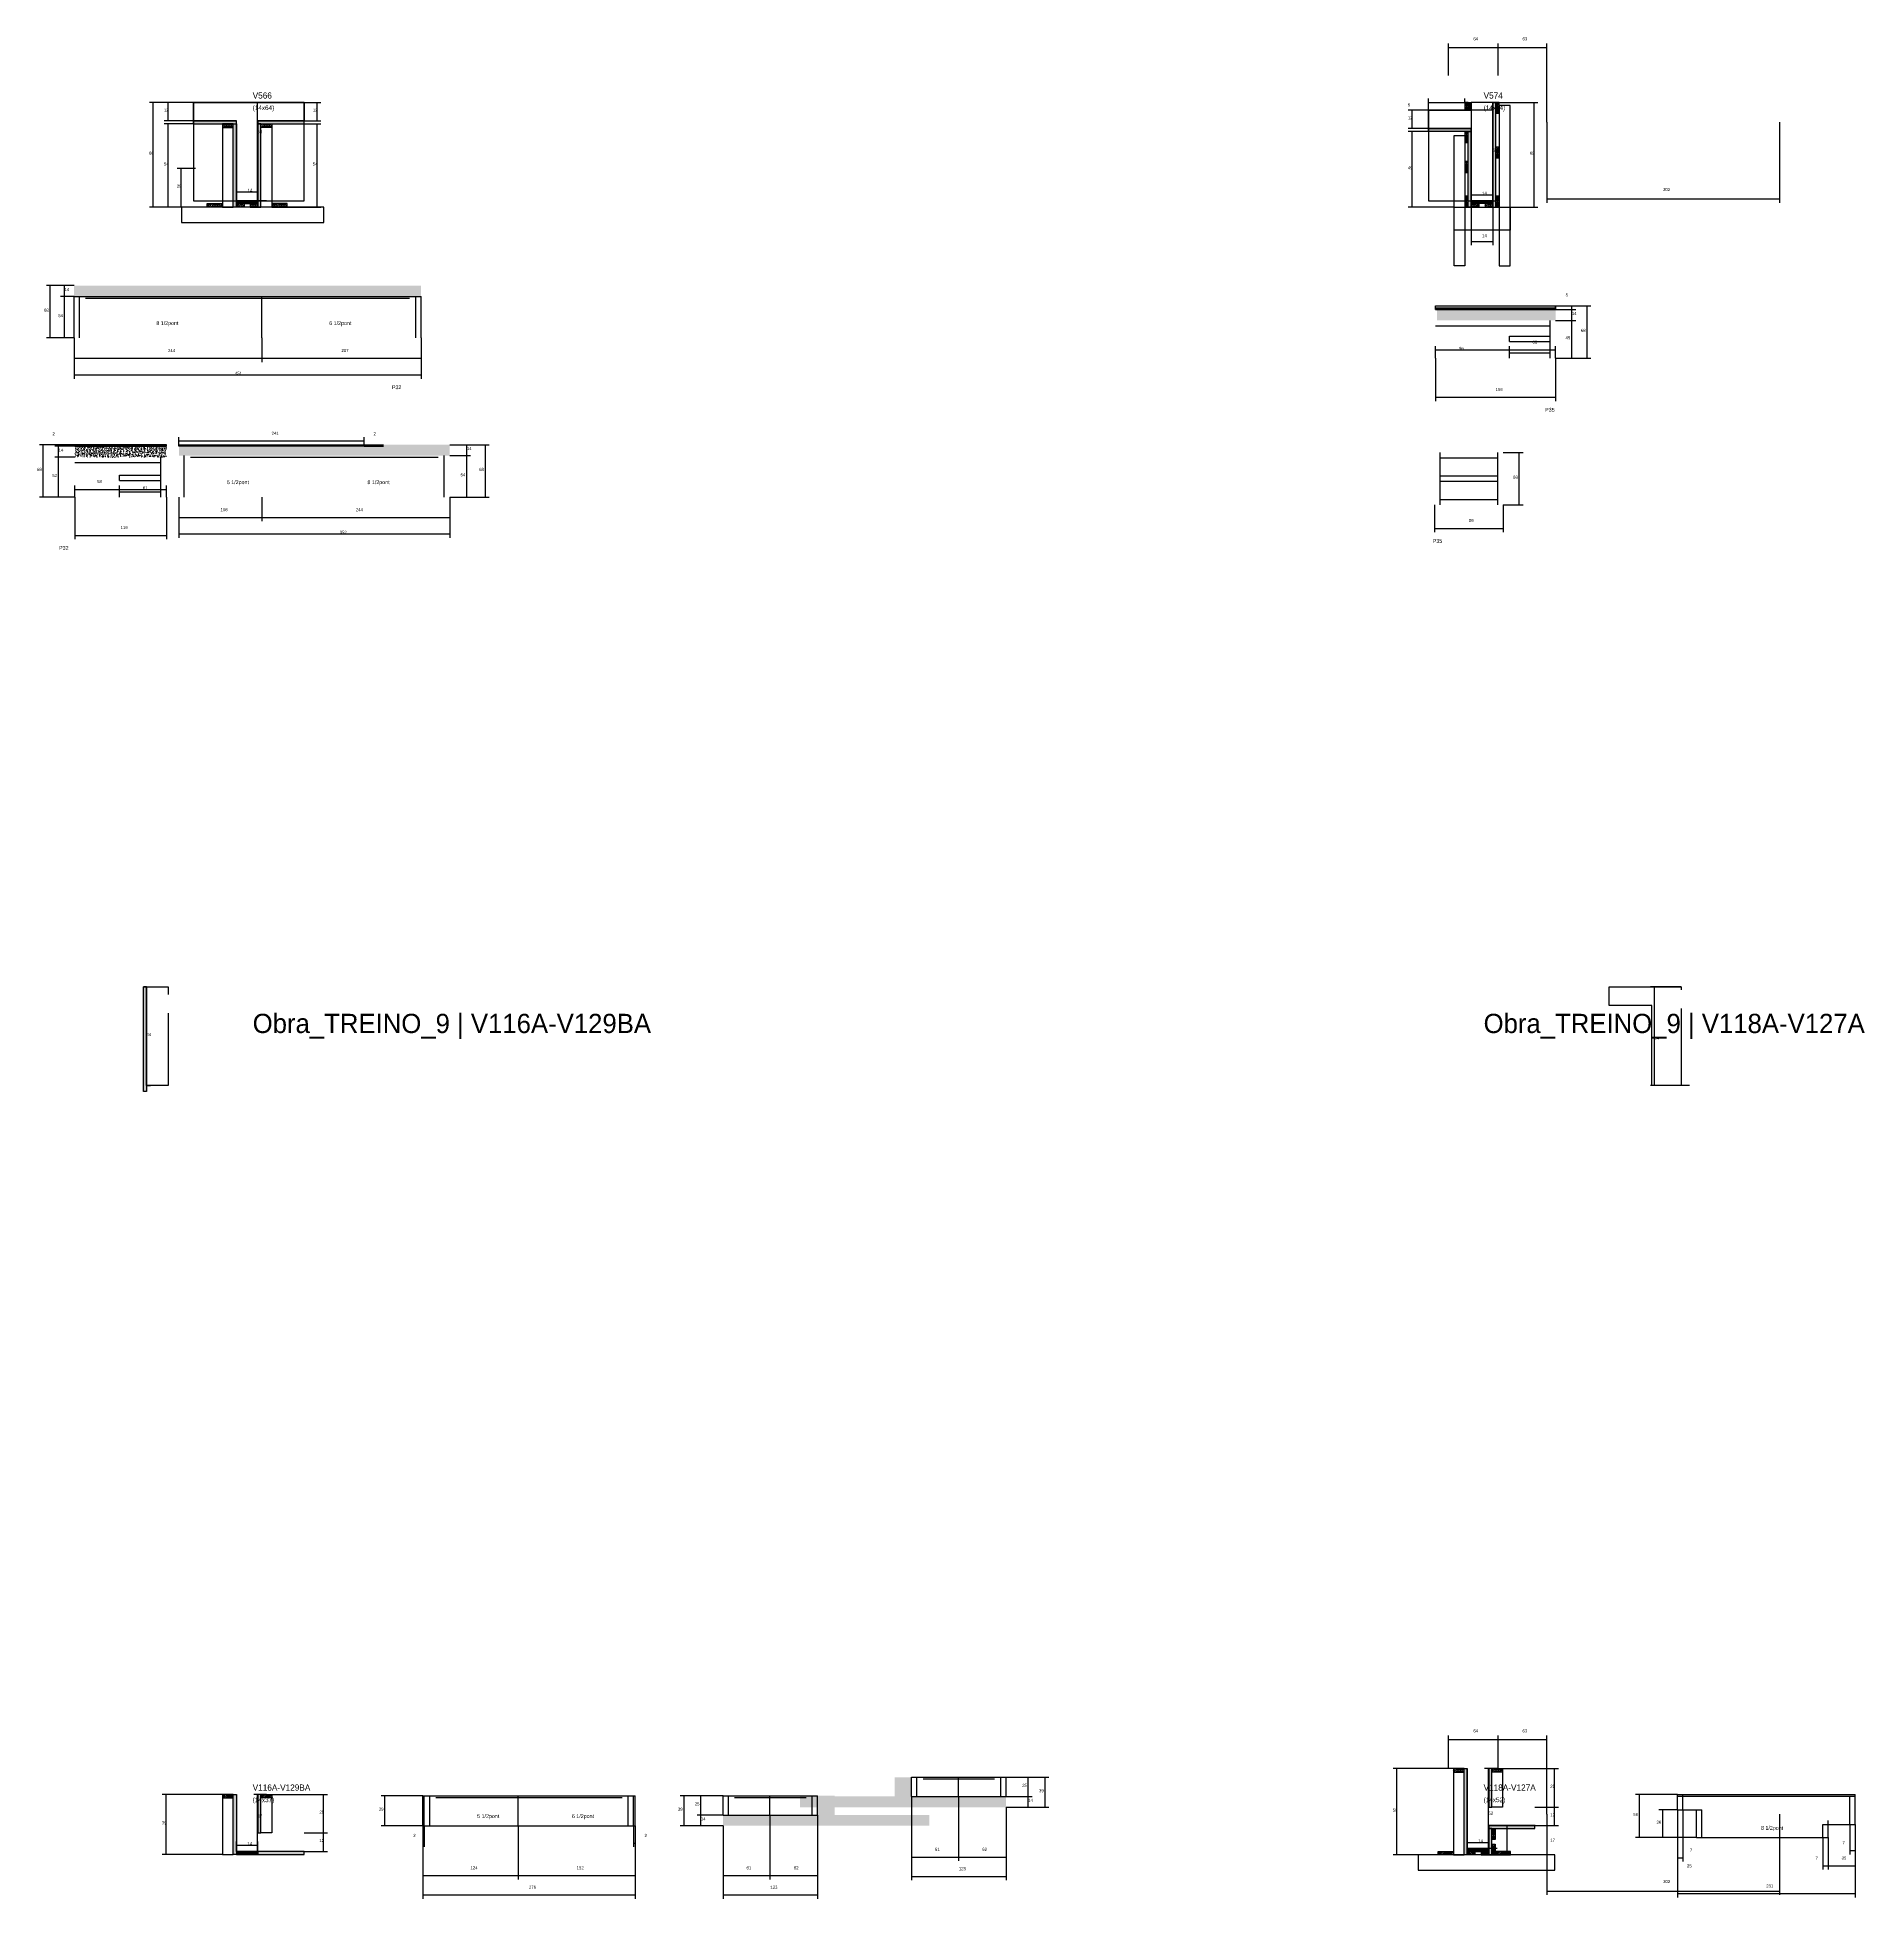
# Model space of a CAD drawing. Header units: metres. Extents: x -2848 to 22762, y -45195 to 1016.
# Drawn here: x 9320 to 11695, y -41936 to -39515 of the extents above; entities that cross this region are included whole.
import ezdxf

# ---------------------------------------------------------------- set-up
doc = ezdxf.new("R2010")
doc.units = ezdxf.units.M
for name, color, linetype in [('CONCRETO', 251, 'Continuous'), ('COTA', 4, 'Continuous'), ('Cota Seção (2x)', 4, 'Continuous'), ('Hachura', 253, 'Continuous'), ('LABEL_ID', 3, 'Continuous'), ('Madeira', 126, 'Continuous'), ('NOMENCLATURA', 7, 'Continuous'), ('Painéis', 200, 'Continuous'), ('SARR_2.2x7', 40, 'Continuous'), ('SARR_3.5x7', 81, 'Continuous'), ('SARR_EDITAR', 141, 'Continuous'), ('Texto Seção', 7, 'Continuous')]:
    doc.layers.add(name, color=color, linetype=linetype)

msp = doc.modelspace()

# ---------------------------------------------------------------- hatches: boundary and pattern name
at = {"layer": 'COTA'}
h = msp.add_hatch(dxfattribs=at)
h.set_pattern_fill('AR-CONC', scale=0.03)
h.paths.add_polyline_path([(9818.9, -39852.2), (9818.9, -39838.2), (9818.9, -39838.2), (9529.9, -39838.2), (9529.9, -39838.2), (9367.9, -39838.2), (9367.9, -39838.2), (9367.9, -39852.2), (9367.9, -39852.2), (9818.9, -39852.2)])
h = msp.add_hatch(dxfattribs=at)
h.set_pattern_fill('AR-CONC', scale=0.03)
h.paths.add_polyline_path([(11139.6, -39883.4), (11139.6, -39869.4), (11139.6, -39869.4), (11293.6, -39869.4), (11293.6, -39869.4), (11293.6, -39883.4), (11293.6, -39883.4), (11139.6, -39883.4)])
h = msp.add_hatch(dxfattribs=at)
h.set_pattern_fill('AR-CONC', scale=0.03)
h.paths.add_polyline_path([(9368.8, -40061.1), (9368.8, -40047.1), (9368.8, -40047.1), (9487.8, -40047.1), (9487.8, -40047.1), (9487.8, -40061.1), (9487.8, -40061.1), (9368.8, -40061.1)])
h = msp.add_hatch(dxfattribs=at)
h.set_pattern_fill('AR-CONC', scale=0.03)
h.paths.add_polyline_path([(9745.1, -40047.1), (9745.1, -40045.1), (9745.1, -40045.1), (9856.1, -40045.1), (9856.1, -40045.1), (9856.1, -40059.1), (9856.1, -40059.1), (9504.1, -40059.1), (9504.1, -40059.1), (9504.1, -40047.1), (9504.1, -40047.1), (9745.1, -40047.1)])
h = msp.add_hatch(dxfattribs=at)
h.set_pattern_fill('AR-CONC', scale=0.03)
h.paths.add_polyline_path([(10456.4, -41777.6), (10434.4, -41777.6), (10434.4, -41802.6), (10311.4, -41802.6), (10311.4, -41816.6), (10579.4, -41816.6), (10579.4, -41802.6), (10456.4, -41802.6)])
h = msp.add_hatch(dxfattribs=at)
h.set_pattern_fill('AR-CONC', scale=0.03)
h.paths.add_polyline_path([(10356.4, -41801.7), (10334.4, -41801.7), (10334.4, -41826.7), (10211.4, -41826.7), (10211.4, -41840.7), (10479.4, -41840.7), (10479.4, -41826.7), (10356.4, -41826.7)])
at = {"layer": 'Hachura'}
h = msp.add_hatch(dxfattribs=at)
h.set_pattern_fill('ANSI31', scale=0.5)
h.paths.add_polyline_path([(11180, -39600), (11175.6, -39600), (11175.6, -39600), (11175.6, -39610), (11175.6, -39610), (11180, -39610), (11180, -39610), (11180, -39600)])
h = msp.add_hatch(color=8, dxfattribs=at)
h.dxf.hatch_style = 1
h.paths.add_polyline_path([(11180, -39610), (11184, -39610), (11184, -39610), (11184, -39600), (11184, -39600), (11180, -39600), (11180, -39600), (11180, -39610)])
h = msp.add_hatch(color=8, dxfattribs=at)
h.dxf.hatch_style = 1
h.paths.add_polyline_path([(11216, -39600), (11212, -39600), (11212, -39600), (11212, -39736), (11212, -39736), (11216, -39736), (11216, -39736), (11216, -39600)])
h = msp.add_hatch(dxfattribs=at)
h.set_pattern_fill('ANSI31', scale=0.5)
h.paths.add_polyline_path([(11220.4, -39600), (11216, -39600), (11216, -39600), (11216, -39614), (11216, -39614), (11220.4, -39614), (11220.4, -39614), (11220.4, -39600)])
h = msp.add_hatch(color=8, dxfattribs=at)
h.dxf.hatch_style = 1
h.paths.add_polyline_path([(9578.8, -39628), (9578.8, -39624), (9578.8, -39624), (9523.2, -39624), (9523.2, -39624), (9523.2, -39628), (9523.2, -39628), (9578.8, -39628)])
h = msp.add_hatch(dxfattribs=at)
h.set_pattern_fill('ANSI31', scale=0.5)
h.paths.add_polyline_path([(9574.8, -39632.4), (9574.8, -39628), (9574.8, -39628), (9560.8, -39628), (9560.8, -39628), (9560.8, -39632.4), (9560.8, -39632.4), (9574.8, -39632.4)])
h = msp.add_hatch(color=8, dxfattribs=at)
h.dxf.hatch_style = 1
h.paths.add_polyline_path([(9578.8, -39628), (9574.8, -39628), (9574.8, -39628), (9574.8, -39736), (9574.8, -39736), (9578.8, -39736), (9578.8, -39736), (9578.8, -39628)])
h = msp.add_hatch(color=8, dxfattribs=at)
h.dxf.hatch_style = 1
h.paths.add_polyline_path([(9666.8, -39628), (9666.8, -39624), (9666.8, -39624), (9606.8, -39624), (9606.8, -39624), (9606.8, -39628), (9606.8, -39628), (9666.8, -39628)])
h = msp.add_hatch(color=8, dxfattribs=at)
h.dxf.hatch_style = 1
h.paths.add_polyline_path([(9610.8, -39628), (9606.8, -39628), (9606.8, -39628), (9606.8, -39736), (9606.8, -39736), (9610.8, -39736), (9610.8, -39736), (9610.8, -39628)])
h = msp.add_hatch(dxfattribs=at)
h.set_pattern_fill('ANSI31', scale=0.5)
h.paths.add_polyline_path([(9610.8, -39632.4), (9610.8, -39628), (9610.8, -39628), (9624.8, -39628), (9624.8, -39628), (9624.8, -39632.4), (9624.8, -39632.4), (9610.8, -39632.4)])
h = msp.add_hatch(color=8, dxfattribs=at)
h.dxf.hatch_style = 1
h.paths.add_polyline_path([(11128.4, -39638), (11128.4, -39634), (11128.4, -39634), (11184, -39634), (11184, -39634), (11184, -39638), (11184, -39638), (11128.4, -39638)])
h = msp.add_hatch(dxfattribs=at)
h.set_pattern_fill('ANSI31', scale=0.5)
h.paths.add_polyline_path([(11180, -39638), (11175.6, -39638), (11175.6, -39638), (11175.6, -39652), (11175.6, -39652), (11180, -39652), (11180, -39652), (11180, -39638)])
h = msp.add_hatch(color=8, dxfattribs=at)
h.dxf.hatch_style = 1
h.paths.add_polyline_path([(11180, -39638), (11184, -39638), (11184, -39638), (11184, -39736), (11184, -39736), (11180, -39736), (11180, -39736), (11180, -39638)])
h = msp.add_hatch(dxfattribs=at)
h.set_pattern_fill('ANSI31', scale=0.5)
h.paths.add_polyline_path([(11220.4, -39658), (11216, -39658), (11216, -39658), (11216, -39672), (11216, -39672), (11220.4, -39672), (11220.4, -39672), (11220.4, -39658)])
h = msp.add_hatch(dxfattribs=at)
h.set_pattern_fill('ANSI31', scale=0.5)
h.paths.add_polyline_path([(11180, -39677), (11175.6, -39677), (11175.6, -39677), (11175.6, -39691), (11175.6, -39691), (11180, -39691), (11180, -39691), (11180, -39677)])
h = msp.add_hatch(dxfattribs=at)
h.set_pattern_fill('ANSI31', scale=0.5)
h.paths.add_polyline_path([(9540.8, -39736), (9540.8, -39731.6), (9540.8, -39731.6), (9560.8, -39731.6), (9560.8, -39731.6), (9560.8, -39736), (9560.8, -39736), (9540.8, -39736)])
h = msp.add_hatch(color=8, dxfattribs=at)
h.dxf.hatch_style = 1
h.paths.add_polyline_path([(9606.8, -39731.6), (9606.8, -39728), (9606.8, -39728), (9578.8, -39728), (9578.8, -39728), (9578.8, -39731.6), (9578.8, -39731.6), (9606.8, -39731.6)])
h = msp.add_hatch(dxfattribs=at)
h.set_pattern_fill('ANSI31', scale=0.5)
h.paths.add_polyline_path([(9578.8, -39736), (9578.8, -39731.6), (9578.8, -39731.6), (9588.8, -39731.6), (9588.8, -39731.6), (9588.8, -39736), (9588.8, -39736), (9578.8, -39736)])
h = msp.add_hatch(dxfattribs=at)
h.set_pattern_fill('ANSI31', scale=0.5)
h.paths.add_polyline_path([(9606.8, -39736), (9606.8, -39731.6), (9606.8, -39731.6), (9596.8, -39731.6), (9596.8, -39731.6), (9596.8, -39736), (9596.8, -39736), (9606.8, -39736)])
h = msp.add_hatch(dxfattribs=at)
h.set_pattern_fill('ANSI31', scale=0.5)
h.paths.add_polyline_path([(9644.8, -39736), (9644.8, -39731.6), (9644.8, -39731.6), (9624.8, -39731.6), (9624.8, -39731.6), (9624.8, -39736), (9624.8, -39736), (9644.8, -39736)])
h = msp.add_hatch(dxfattribs=at)
h.set_pattern_fill('ANSI31', scale=0.5)
h.paths.add_polyline_path([(11180, -39722), (11175.6, -39722), (11175.6, -39722), (11175.6, -39736), (11175.6, -39736), (11180, -39736), (11180, -39736), (11180, -39722)])
h = msp.add_hatch(color=8, dxfattribs=at)
h.dxf.hatch_style = 1
h.paths.add_polyline_path([(11184, -39731.6), (11184, -39728), (11184, -39728), (11212, -39728), (11212, -39728), (11212, -39731.6), (11212, -39731.6), (11184, -39731.6)])
h = msp.add_hatch(dxfattribs=at)
h.set_pattern_fill('ANSI31', scale=0.5)
h.paths.add_polyline_path([(11184, -39736), (11184, -39731.6), (11184, -39731.6), (11194, -39731.6), (11194, -39731.6), (11194, -39736), (11194, -39736), (11184, -39736)])
h = msp.add_hatch(dxfattribs=at)
h.set_pattern_fill('ANSI31', scale=0.5)
h.paths.add_polyline_path([(11212, -39736), (11212, -39731.6), (11212, -39731.6), (11202, -39731.6), (11202, -39731.6), (11202, -39736), (11202, -39736), (11212, -39736)])
h = msp.add_hatch(dxfattribs=at)
h.set_pattern_fill('ANSI31', scale=0.5)
h.paths.add_polyline_path([(11220.4, -39722), (11216, -39722), (11216, -39722), (11216, -39736), (11216, -39736), (11220.4, -39736), (11220.4, -39736), (11220.4, -39722)])
h = msp.add_hatch(color=8, dxfattribs=at)
h.dxf.hatch_style = 1
h.paths.add_polyline_path([(9458, -40750), (9462, -40750), (9462, -40750), (9462, -40886), (9462, -40886), (9458, -40886), (9458, -40886), (9458, -40750)])
h = msp.add_hatch(dxfattribs=at)
h.set_pattern_fill('ANSI31', scale=0.5)
h.paths.add_polyline_path([(11174.8, -41770.8), (11174.8, -41766.4), (11174.8, -41766.4), (11160.8, -41766.4), (11160.8, -41766.4), (11160.8, -41770.8), (11160.8, -41770.8), (11174.8, -41770.8)])
h = msp.add_hatch(color=8, dxfattribs=at)
h.dxf.hatch_style = 1
h.paths.add_polyline_path([(11178.8, -41766.4), (11174.8, -41766.4), (11174.8, -41766.4), (11174.8, -41878.4), (11174.8, -41878.4), (11178.8, -41878.4), (11178.8, -41878.4), (11178.8, -41766.4)])
h = msp.add_hatch(color=8, dxfattribs=at)
h.dxf.hatch_style = 1
h.paths.add_polyline_path([(11210.8, -41766.4), (11206.8, -41766.4), (11206.8, -41816.4), (11210.8, -41816.4)])
h = msp.add_hatch(dxfattribs=at)
h.set_pattern_fill('ANSI31', scale=0.5)
h.paths.add_polyline_path([(11210.8, -41770.8), (11210.8, -41766.4), (11210.8, -41766.4), (11224.8, -41766.4), (11224.8, -41766.4), (11224.8, -41770.8), (11224.8, -41770.8), (11210.8, -41770.8)])
h = msp.add_hatch(dxfattribs=at)
h.set_pattern_fill('ANSI31', scale=0.5)
h.paths.add_polyline_path([(9574.8, -41804.4), (9574.8, -41800), (9574.8, -41800), (9560.8, -41800), (9560.8, -41800), (9560.8, -41804.4), (9560.8, -41804.4), (9574.8, -41804.4)])
h = msp.add_hatch(color=8, dxfattribs=at)
h.dxf.hatch_style = 1
h.paths.add_polyline_path([(9578.8, -41800), (9574.8, -41800), (9574.8, -41800), (9574.8, -41878), (9574.8, -41878), (9578.8, -41878), (9578.8, -41878), (9578.8, -41800)])
h = msp.add_hatch(color=8, dxfattribs=at)
h.dxf.hatch_style = 1
h.paths.add_polyline_path([(9610.8, -41800), (9606.8, -41800), (9606.8, -41850), (9610.8, -41850)])
h = msp.add_hatch(dxfattribs=at)
h.set_pattern_fill('ANSI31', scale=0.5)
h.paths.add_polyline_path([(9610.8, -41804.4), (9610.8, -41800), (9610.8, -41800), (9624.8, -41800), (9624.8, -41800), (9624.8, -41804.4), (9624.8, -41804.4), (9610.8, -41804.4)])
h = msp.add_hatch(color=8, dxfattribs=at)
h.dxf.hatch_style = 1
h.paths.add_polyline_path([(11266.8, -41844.4), (11266.8, -41840.4), (11266.8, -41840.4), (11206.8, -41840.4), (11206.8, -41840.4), (11206.8, -41844.4), (11206.8, -41844.4), (11266.8, -41844.4)])
h = msp.add_hatch(color=8, dxfattribs=at)
h.dxf.hatch_style = 1
h.paths.add_polyline_path([(11210.8, -41844.4), (11206.8, -41844.4), (11206.8, -41870.4), (11206.8, -41878.4), (11210.8, -41878.4)])
h = msp.add_hatch(dxfattribs=at)
h.set_pattern_fill('ANSI31', scale=0.5)
h.paths.add_polyline_path([(11215.2, -41858.4), (11210.8, -41858.4), (11210.8, -41858.4), (11210.8, -41844.4), (11210.8, -41844.4), (11215.2, -41844.4), (11215.2, -41844.4), (11215.2, -41858.4)])
h = msp.add_hatch(color=8, dxfattribs=at)
h.dxf.hatch_style = 1
h.paths.add_polyline_path([(11206.8, -41874), (11206.8, -41870.4), (11206.8, -41870.4), (11178.8, -41870.4), (11178.8, -41870.4), (11178.8, -41874), (11178.8, -41874), (11206.8, -41874)])
h = msp.add_hatch(dxfattribs=at)
h.set_pattern_fill('ANSI31', scale=0.5)
h.paths.add_polyline_path([(11215.2, -41878.7), (11210.8, -41878.7), (11210.8, -41878.7), (11210.8, -41864.7), (11210.8, -41864.7), (11215.2, -41864.7), (11215.2, -41864.7), (11215.2, -41878.7)])
h = msp.add_hatch(color=8, dxfattribs=at)
h.dxf.hatch_style = 1
h.paths.add_polyline_path([(9606.8, -41878), (9606.8, -41874), (9606.8, -41874), (9578.8, -41874), (9578.8, -41874), (9578.8, -41878), (9578.8, -41878), (9606.8, -41878)])
h = msp.add_hatch(color=8, dxfattribs=at)
h.dxf.hatch_style = 1
h.paths.add_polyline_path([(9666.8, -41878), (9666.8, -41874), (9666.8, -41874), (9606.8, -41874), (9606.8, -41874), (9606.8, -41878), (9606.8, -41878), (9666.8, -41878)])
h = msp.add_hatch(dxfattribs=at)
h.set_pattern_fill('ANSI31', scale=0.5)
h.paths.add_polyline_path([(11140.8, -41878.4), (11140.8, -41874), (11140.8, -41874), (11160.8, -41874), (11160.8, -41874), (11160.8, -41878.4), (11160.8, -41878.4), (11140.8, -41878.4)])
h = msp.add_hatch(dxfattribs=at)
h.set_pattern_fill('ANSI31', scale=0.5)
h.paths.add_polyline_path([(11178.8, -41878.4), (11178.8, -41874), (11178.8, -41874), (11188.8, -41874), (11188.8, -41874), (11188.8, -41878.4), (11188.8, -41878.4), (11178.8, -41878.4)])
h = msp.add_hatch(dxfattribs=at)
h.set_pattern_fill('ANSI31', scale=0.5)
h.paths.add_polyline_path([(11206.8, -41878.4), (11206.8, -41874), (11206.8, -41874), (11196.8, -41874), (11196.8, -41874), (11196.8, -41878.4), (11196.8, -41878.4), (11206.8, -41878.4)])
h = msp.add_hatch(dxfattribs=at)
h.set_pattern_fill('ANSI31', scale=0.5)
h.paths.add_polyline_path([(11235.2, -41878.4), (11235.2, -41874), (11235.2, -41874), (11215.2, -41874), (11215.2, -41874), (11215.2, -41878.4), (11215.2, -41878.4), (11235.2, -41878.4)])

# ---------------------------------------------------------------- linework, layer by layer
at = {"layer": 'CONCRETO'}
for points in [[(9523.2, -39624), (9523.2, -39600), (9666.8, -39600), (9666.8, -39624), (9606.8, -39624), (9606.8, -39728), (9578.8, -39728), (9578.8, -39624)], [(9523.2, -39728), (9666.8, -39728), (9666.8, -39600), (9523.2, -39600)], [(11128.4, -39728), (11212, -39728), (11212, -39610), (11128.4, -39610)], [(11184, -39728), (11216, -39728), (11216, -39600), (11184, -39600)]]:
    msp.add_lwpolyline(points, close=True, dxfattribs=at)
for points in [[(11212, -39624), (11212, -39624), (11212, -39656), (11212, -39656), (11212, -39728), (11184, -39728), (11184, -39634), (11128.4, -39634), (11128.4, -39610), (11184, -39610)], [(11184, -39634), (11184, -39636), (11184, -39636), (11184, -39728), (11212, -39728), (11212, -39600), (11216, -39600), (11216, -39600), (11184, -39600), (11184, -39610)], [(9490, -40784), (9490, -40786), (9490, -40786), (9490, -40878), (9462, -40878), (9462, -40750), (9458, -40750), (9458, -40750), (9490, -40750), (9490, -40760)], [(11456.7, -40778), (11456.7, -40780), (11456.7, -40780), (11456.7, -40878), (11418.7, -40878), (11418.7, -40774), (11363.1, -40774), (11363.1, -40750), (11456.7, -40750), (11456.7, -40754)]]:
    msp.add_lwpolyline(points, dxfattribs=at)
at = {"layer": 'COTA'}
for p, q in [((11154.4, -39564.8), (11154.4, -39523.4)), ((11218.9, -39565.2), (11218.9, -39523.4)), ((11218.9, -39565.2), (11218.9, -39523.4)), ((11282.2, -39625.6), (11282.2, -39523.4)), ((11154.4, -39528.4), (11218.9, -39528.4)), ((11218.9, -39528.4), (11282.2, -39528.4)), ((11128.4, -39610), (11128.4, -39595)), ((11175.6, -39600), (11175.6, -39595)), ((9523.2, -39600), (9465.8, -39600)), ((9470.8, -39736), (9470.8, -39600)), ((9523.2, -39600), (9485.1, -39600)), ((9490.1, -39624), (9490.1, -39600)), ((9666.8, -39600), (9688.7, -39600)), ((9683.7, -39624), (9683.7, -39600)), ((11128.4, -39610), (11102.1, -39610)), ((11107.1, -39634), (11107.1, -39610)), ((11128.4, -39600), (11175.6, -39600)), ((11220.4, -39600), (11270.7, -39600)), ((11265.7, -39736), (11265.7, -39600)), ((9523.2, -39624), (9485.1, -39624)), ((9523.2, -39628), (9485.1, -39628)), ((9490.1, -39736), (9490.1, -39628)), ((9666.8, -39624), (9688.7, -39624)), ((9666.8, -39628), (9688.7, -39628)), ((9683.7, -39736), (9683.7, -39628)), ((11128.4, -39634), (11102.1, -39634)), ((11166, -39638), (11102.1, -39638)), ((11107.1, -39736), (11107.1, -39638)), ((11282.2, -39625.6), (11282.2, -39730.5)), ((11584.6, -39625.6), (11584.6, -39730.5)), ((9525.5, -39686), (9501.9, -39686)), ((9506.9, -39736), (9506.9, -39686)), ((9545.2, -39736), (9465.8, -39736)), ((9545.2, -39736), (9485.1, -39736)), ((9525.5, -39736), (9501.9, -39736)), ((9640.4, -39736), (9688.7, -39736)), ((11161.6, -39736), (11102.1, -39736)), ((11184, -39736), (11184, -39785.7)), ((11212, -39736), (11212, -39785.7)), ((11234.4, -39736), (11270.7, -39736)), ((11282.2, -39725.5), (11584.6, -39725.5)), ((11184, -39780.7), (11212, -39780.7)), ((9367.9, -39838.2), (9331.9, -39838.2)), ((9336.9, -39906.2), (9336.9, -39838.2)), ((9367.9, -39838.2), (9350.4, -39838.2)), ((9355.4, -39852.2), (9355.4, -39838.2)), ((9367.9, -39852.2), (9350.4, -39852.2)), ((9367.9, -39852.2), (9350.4, -39852.2)), ((9355.4, -39906.2), (9355.4, -39852.2)), ((11293.6, -39864.4), (11339.6, -39864.4)), ((11293.6, -39864.4), (11319.7, -39864.4)), ((11293.6, -39869.4), (11319.7, -39869.4)), ((11293.6, -39869.4), (11319.7, -39869.4)), ((11293.6, -39883.4), (11319.7, -39883.4)), ((11293.6, -39883.4), (11319.7, -39883.4)), ((11314.7, -39869.4), (11314.7, -39864.4)), ((11314.7, -39883.4), (11314.7, -39869.4)), ((11314.7, -39932.4), (11314.7, -39883.4)), ((11334.6, -39932.4), (11334.6, -39864.4)), ((9367.9, -39906.2), (9331.9, -39906.2)), ((9367.9, -39906.2), (9350.4, -39906.2)), ((9367.9, -39906.2), (9367.9, -39959.2)), ((9367.9, -39906.2), (9367.9, -39937.7)), ((9611.9, -39906.2), (9611.9, -39937.7)), ((9611.9, -39906.2), (9611.9, -39937.7)), ((9818.9, -39906.2), (9818.9, -39959.2)), ((9818.9, -39906.2), (9818.9, -39937.7)), ((9367.9, -39932.7), (9611.9, -39932.7)), ((9611.9, -39932.7), (9818.9, -39932.7)), ((11137.6, -39932.4), (11137.6, -39916.8)), ((11137.6, -39921.8), (11233.6, -39921.8)), ((11137.6, -39932.4), (11137.6, -39988.3)), ((11233.6, -39932.4), (11233.6, -39916.8)), ((11233.6, -39932.4), (11233.6, -39916.8)), ((11233.6, -39921.8), (11293.6, -39921.8)), ((11293.6, -39932.4), (11293.6, -39916.8)), ((11293.6, -39932.4), (11293.6, -39988.3)), ((11293.6, -39932.4), (11319.7, -39932.4)), ((11293.6, -39932.4), (11339.6, -39932.4)), ((9367.9, -39954.2), (9818.9, -39954.2)), ((11137.6, -39983.3), (11293.6, -39983.3)), ((9368.8, -40045.1), (9322.8, -40045.1)), ((9327.8, -40113.1), (9327.8, -40045.1)), ((9368.8, -40045.1), (9342.7, -40045.1)), ((9368.8, -40047.1), (9342.7, -40047.1)), ((9368.8, -40047.1), (9342.7, -40047.1)), ((9347.7, -40047.1), (9347.7, -40045.1)), ((9347.7, -40061.1), (9347.7, -40047.1)), ((9504.1, -40045.1), (9504.1, -40035.2)), ((9504.1, -40040.2), (9745.1, -40040.2)), ((9745.1, -40045.1), (9745.1, -40035.2)), ((9745.1, -40045.1), (9770, -40045.1)), ((9745.1, -40047.1), (9770, -40047.1)), ((9765, -40047.1), (9765, -40045.1)), ((9856.1, -40045.1), (9907.6, -40045.1)), ((9856.1, -40045.1), (9883.3, -40045.1)), ((9878.3, -40059.1), (9878.3, -40045.1)), ((9902.6, -40113.1), (9902.6, -40045.1)), ((11225.4, -40055.2), (11251.4, -40055.2)), ((11246.4, -40123.2), (11246.4, -40055.2)), ((9368.8, -40061.1), (9342.7, -40061.1)), ((9368.8, -40061.1), (9342.7, -40061.1)), ((9347.7, -40113.1), (9347.7, -40061.1)), ((9856.1, -40059.1), (9883.3, -40059.1)), ((9856.1, -40059.1), (9883.3, -40059.1)), ((9878.3, -40113.1), (9878.3, -40059.1)), ((9368.8, -40113.1), (9368.8, -40098.1)), ((9368.8, -40103.1), (9426.8, -40103.1)), ((9426.8, -40113.1), (9426.8, -40098.1)), ((9426.8, -40113.1), (9426.8, -40098.1)), ((9426.8, -40103.1), (9487.8, -40103.1)), ((9487.8, -40113.1), (9487.8, -40098.1)), ((9368.8, -40113.1), (9322.8, -40113.1)), ((9368.8, -40113.1), (9342.7, -40113.1)), ((9368.8, -40113.1), (9368.8, -40167.9)), ((9487.8, -40113.1), (9487.8, -40167.9)), ((9504.1, -40113.1), (9504.1, -40166)), ((9504.1, -40113.1), (9504.1, -40144.6)), ((9612.1, -40113.1), (9612.1, -40144.6)), ((9612.1, -40113.1), (9612.1, -40144.6)), ((9856.1, -40113.1), (9883.3, -40113.1)), ((9856.1, -40113.1), (9907.6, -40113.1)), ((9856.1, -40113.1), (9856.1, -40166)), ((9856.1, -40113.1), (9856.1, -40144.6)), ((11136.4, -40123.2), (11136.4, -40158.8)), ((11225.4, -40123.2), (11225.4, -40158.8)), ((11225.4, -40123.2), (11251.4, -40123.2)), ((9504.1, -40139.6), (9612.1, -40139.6)), ((9612.1, -40139.6), (9856.1, -40139.6)), ((9368.8, -40162.9), (9487.8, -40162.9)), ((9504.1, -40161), (9856.1, -40161)), ((11136.4, -40153.8), (11225.4, -40153.8)), ((11154.4, -41764.8), (11154.4, -41723.4)), ((11218.9, -41765.2), (11218.9, -41723.4)), ((11218.9, -41765.2), (11218.9, -41723.4)), ((11282.2, -41825.6), (11282.2, -41723.4)), ((11154.4, -41728.4), (11218.9, -41728.4)), ((11218.9, -41728.4), (11282.2, -41728.4)), ((11160.8, -41766.4), (11082.3, -41766.4)), ((11087.3, -41878.4), (11087.3, -41766.4)), ((11224.8, -41766.4), (11297.2, -41766.4)), ((11292.2, -41816.4), (11292.2, -41766.4)), ((10579.4, -41777.6), (10613.2, -41777.6)), ((10579.4, -41777.6), (10635.1, -41777.6)), ((10608.2, -41802.6), (10608.2, -41777.6)), ((10630.1, -41816.6), (10630.1, -41777.6)), ((9560.8, -41800), (9482.4, -41800)), ((9487.4, -41878), (9487.4, -41800)), ((9624.8, -41800), (9697.2, -41800)), ((9692.2, -41850), (9692.2, -41800)), ((9821.1, -41801.7), (9766.9, -41801.7)), ((9771.9, -41840.7), (9771.9, -41801.7)), ((10211.4, -41801.7), (10155.7, -41801.7)), ((10160.7, -41840.7), (10160.7, -41801.7)), ((10211.4, -41801.7), (10177.6, -41801.7)), ((10182.6, -41826.7), (10182.6, -41801.7)), ((10456.4, -41802.6), (10456.4, -41886.3)), ((10456.4, -41802.6), (10456.4, -41911.5)), ((10517.4, -41802.6), (10517.4, -41886.3)), ((10517.4, -41802.6), (10517.4, -41886.3)), ((10579.4, -41802.6), (10613.2, -41802.6)), ((10579.4, -41802.6), (10613.2, -41802.6)), ((10579.4, -41816.6), (10579.4, -41886.3)), ((10579.4, -41816.6), (10579.4, -41911.5)), ((10579.4, -41816.6), (10613.2, -41816.6)), ((10579.4, -41816.6), (10635.1, -41816.6)), ((10608.2, -41816.6), (10608.2, -41802.6)), ((11266.8, -41816.4), (11297.2, -41816.4)), ((11266.8, -41816.4), (11297.2, -41816.4)), ((11292.2, -41840.4), (11292.2, -41816.4)), ((11451.9, -41800), (11397.6, -41800)), ((11402.6, -41856), (11402.6, -41800)), ((11451.9, -41820), (11427.8, -41820)), ((11432.8, -41856), (11432.8, -41820)), ((11451.9, -41820), (11451.9, -41933.9)), ((11451.9, -41820), (11451.9, -41887.3)), ((11451.9, -41820), (11481.9, -41820)), ((11458.9, -41820), (11458.9, -41887.3)), ((11476.9, -41856), (11476.9, -41820)), ((9821.1, -41840.7), (9766.9, -41840.7)), ((9821.1, -41840.7), (9821.1, -41910.4)), ((9821.1, -41840.7), (9821.1, -41935.6)), ((9821.1, -41840.7), (9821.1, -41868.2)), ((9823.1, -41840.7), (9823.1, -41868.2)), ((9945.1, -41840.7), (9945.1, -41910.4)), ((9945.1, -41840.7), (9945.1, -41910.4)), ((10095.1, -41840.7), (10095.1, -41868.2)), ((10097.1, -41840.7), (10097.1, -41910.4)), ((10097.1, -41840.7), (10097.1, -41935.6)), ((10097.1, -41840.7), (10097.1, -41868.2)), ((10211.4, -41840.7), (10155.7, -41840.7)), ((10211.4, -41826.7), (10177.6, -41826.7)), ((10211.4, -41826.7), (10177.6, -41826.7)), ((10211.4, -41840.7), (10177.6, -41840.7)), ((10182.6, -41840.7), (10182.6, -41826.7)), ((10211.4, -41840.7), (10211.4, -41910.4)), ((10211.4, -41840.7), (10211.4, -41935.6)), ((10272.4, -41826.7), (10272.4, -41910.4)), ((10272.4, -41840.7), (10272.4, -41910.4)), ((10334.4, -41826.7), (10334.4, -41910.4)), ((10334.4, -41826.7), (10334.4, -41935.6)), ((11230.8, -41878.4), (11230.8, -41839.4)), ((11230.8, -41844.4), (11266.8, -41844.4)), ((11266.8, -41844.4), (11266.8, -41839.4)), ((11266.8, -41840.4), (11297.2, -41840.4)), ((11282.2, -41825.6), (11282.2, -41930.5)), ((11584.6, -41825.6), (11584.6, -41930.5)), ((11647.9, -41856), (11647.9, -41834)), ((11647.9, -41839), (11682.9, -41839)), ((11675.9, -41839), (11675.9, -41878)), ((11682.9, -41839), (11682.9, -41834)), ((11682.9, -41839), (11682.9, -41933.9)), ((11682.9, -41839), (11682.9, -41878)), ((11682.9, -41839), (11682.9, -41897.7)), ((9666.8, -41850), (9697.2, -41850)), ((9666.8, -41850), (9697.2, -41850)), ((9692.2, -41874), (9692.2, -41850)), ((9821.1, -41863.2), (9823.1, -41863.2)), ((10095.1, -41863.2), (10097.1, -41863.2)), ((11476.9, -41856), (11397.6, -41856)), ((11476.9, -41856), (11427.8, -41856)), ((11476.9, -41856), (11481.9, -41856)), ((11640.9, -41856), (11640.9, -41897.7)), ((11647.9, -41856), (11647.9, -41897.7)), ((11647.9, -41856), (11647.9, -41897.7)), ((9560.8, -41878), (9482.4, -41878)), ((9666.8, -41874), (9697.2, -41874)), ((10456.4, -41881.3), (10517.4, -41881.3)), ((10517.4, -41881.3), (10579.4, -41881.3)), ((11145.2, -41878.4), (11082.3, -41878.4)), ((11451.9, -41882.3), (11458.9, -41882.3)), ((11640.9, -41892.7), (11647.9, -41892.7)), ((11647.9, -41892.7), (11682.9, -41892.7)), ((11675.9, -41873), (11682.9, -41873)), ((9821.1, -41905.4), (9945.1, -41905.4)), ((9945.1, -41905.4), (10097.1, -41905.4)), ((10211.4, -41905.4), (10272.4, -41905.4)), ((10272.4, -41905.4), (10334.4, -41905.4)), ((10456.4, -41906.5), (10579.4, -41906.5)), ((9821.1, -41930.6), (10097.1, -41930.6)), ((10211.4, -41930.6), (10334.4, -41930.6)), ((11282.2, -41925.5), (11584.6, -41925.5)), ((11451.9, -41928.9), (11682.9, -41928.9))]:
    msp.add_line(p, q, dxfattribs=at)
at = {"layer": 'Cota Seção (2x)'}
for p, q in [((9617.8, -39600), (9601.3, -39600)), ((9606.3, -39728), (9606.3, -39600)), ((11212, -39728), (11212, -39600)), ((11212, -39600), (11217, -39600)), ((9578.8, -39736), (9578.8, -39711.3)), ((9578.8, -39716.3), (9606.8, -39716.3)), ((9606.8, -39736), (9606.8, -39711.3)), ((11184, -39736), (11184, -39715)), ((11211.9, -39736), (11211.9, -39715)), ((9617.8, -39728), (9601.3, -39728)), ((11184, -39720), (11211.9, -39720)), ((11212, -39728), (11217, -39728)), ((9462, -40878), (9462, -40750)), ((9462, -40750), (9467, -40750)), ((11456.7, -40750), (11417.1, -40750)), ((11422.1, -40878), (11422.1, -40750)), ((9462, -40878), (9467, -40878)), ((11467.7, -40878), (11417.1, -40878)), ((11217.8, -41766.4), (11201.3, -41766.4)), ((11206.3, -41870.4), (11206.3, -41766.4)), ((9617.8, -41800), (9601.3, -41800)), ((9606.3, -41874), (9606.3, -41800)), ((9578.8, -41874), (9578.8, -41861)), ((9578.8, -41866), (9606.8, -41866)), ((9606.8, -41874), (9606.8, -41861)), ((11178.8, -41878.4), (11178.8, -41857.4)), ((11178.8, -41862.4), (11206.8, -41862.4)), ((11217.8, -41870.4), (11201.3, -41870.4)), ((11206.8, -41878.4), (11206.8, -41857.4)), ((9617.8, -41874), (9601.3, -41874))]:
    msp.add_line(p, q, dxfattribs=at)
at = {"layer": 'Madeira'}
for points in [[(11180, -39600), (11175.6, -39600), (11175.6, -39610), (11180, -39610)], [(11220.4, -39600), (11216, -39600), (11216, -39614), (11220.4, -39614)], [(9574.8, -39632.4), (9574.8, -39628), (9560.8, -39628), (9560.8, -39632.4)], [(9574.8, -39628), (9560.8, -39628), (9560.8, -39736), (9574.8, -39736)], [(9610.8, -39632.4), (9610.8, -39628), (9624.8, -39628), (9624.8, -39632.4)], [(9610.8, -39628), (9624.8, -39628), (9624.8, -39736), (9610.8, -39736)], [(11180, -39638), (11175.6, -39638), (11175.6, -39652), (11180, -39652)], [(11220.4, -39658), (11216, -39658), (11216, -39672), (11220.4, -39672)], [(11180, -39677), (11175.6, -39677), (11175.6, -39691), (11180, -39691)], [(9507.3, -39756), (9692.5, -39756), (9692.5, -39736), (9507.3, -39736)], [(9540.8, -39736), (9540.8, -39731.6), (9560.8, -39731.6), (9560.8, -39736)], [(9578.8, -39736), (9578.8, -39731.6), (9588.8, -39731.6), (9588.8, -39736)], [(9606.8, -39736), (9606.8, -39731.6), (9596.8, -39731.6), (9596.8, -39736)], [(9644.8, -39736), (9644.8, -39731.6), (9624.8, -39731.6), (9624.8, -39736)], [(11180, -39722), (11175.6, -39722), (11175.6, -39736), (11180, -39736)], [(11184, -39736), (11184, -39731.6), (11194, -39731.6), (11194, -39736)], [(11212, -39736), (11212, -39731.6), (11202, -39731.6), (11202, -39736)], [(11220.4, -39722), (11216, -39722), (11216, -39736), (11220.4, -39736)], [(11174.8, -41770.8), (11174.8, -41766.4), (11160.8, -41766.4), (11160.8, -41770.8)], [(11174.8, -41766.4), (11160.8, -41766.4), (11160.8, -41878.4), (11174.8, -41878.4)], [(11210.8, -41770.8), (11210.8, -41766.4), (11224.8, -41766.4), (11224.8, -41770.8)], [(11210.8, -41766.4), (11224.8, -41766.4), (11224.8, -41816.4), (11210.8, -41816.4)], [(9574.8, -41804.4), (9574.8, -41800), (9560.8, -41800), (9560.8, -41804.4)], [(9574.8, -41800), (9560.8, -41800), (9560.8, -41878), (9574.8, -41878)], [(9610.8, -41804.4), (9610.8, -41800), (9624.8, -41800), (9624.8, -41804.4)], [(9610.8, -41800), (9624.8, -41800), (9624.8, -41850), (9610.8, -41850)], [(11215.2, -41858.4), (11210.8, -41858.4), (11210.8, -41844.4), (11215.2, -41844.4)], [(11215.2, -41878.7), (11210.8, -41878.7), (11210.8, -41864.7), (11215.2, -41864.7)], [(11114.9, -41898.4), (11292.5, -41898.4), (11292.5, -41878.4), (11114.9, -41878.4)], [(11140.8, -41878.4), (11140.8, -41874), (11160.8, -41874), (11160.8, -41878.4)], [(11178.8, -41878.4), (11178.8, -41874), (11188.8, -41874), (11188.8, -41878.4)], [(11206.8, -41878.4), (11206.8, -41874), (11196.8, -41874), (11196.8, -41878.4)], [(11235.2, -41878.4), (11235.2, -41874), (11215.2, -41874), (11215.2, -41878.4)]]:
    msp.add_lwpolyline(points, close=True, dxfattribs=at)
at = {"layer": 'Painéis'}
for p, q in [((11212, -39736), (11212, -39600)), ((9523.2, -39624), (9578.8, -39624)), ((9523.2, -39628), (9523.2, -39624)), ((9578.8, -39628), (9578.8, -39624)), ((9578.8, -39736), (9578.8, -39628)), ((9606.8, -39624), (9666.8, -39624)), ((9606.8, -39628), (9606.8, -39624)), ((9606.8, -39736), (9606.8, -39628)), ((9666.8, -39628), (9666.8, -39624)), ((11128.4, -39634), (11184, -39634)), ((11128.4, -39638), (11128.4, -39634)), ((11184, -39638), (11184, -39634)), ((11184, -39736), (11184, -39638)), ((11184, -39736), (11184, -39638)), ((9578.8, -39728), (9606.8, -39728)), ((9578.8, -39731.6), (9578.8, -39728)), ((9606.8, -39731.6), (9606.8, -39728)), ((11184, -39728), (11212, -39728)), ((11184, -39731.6), (11184, -39728)), ((11212, -39731.6), (11212, -39728)), ((9367.9, -39852.2), (9818.9, -39852.2)), ((9367.9, -39906.2), (9367.9, -39852.2)), ((9611.9, -39906.2), (9611.9, -39852.2)), ((9818.9, -39906.2), (9818.9, -39852.2)), ((11137.6, -39864.4), (11293.6, -39864.4)), ((11137.6, -39869.4), (11293.6, -39869.4)), ((11293.6, -39869.4), (11293.6, -39864.4)), ((11178.8, -41878.4), (11178.8, -41766.4)), ((11206.8, -41816.4), (11206.8, -41766.4)), ((10456.4, -41777.6), (10579.4, -41777.6)), ((10456.4, -41802.6), (10456.4, -41777.6)), ((10517.4, -41802.6), (10517.4, -41777.6)), ((10579.4, -41802.6), (10579.4, -41777.6)), ((9821.1, -41801.7), (10097.1, -41801.7)), ((9821.1, -41840.7), (9821.1, -41801.7)), ((9823.1, -41840.7), (9823.1, -41801.7)), ((9945.1, -41840.7), (9945.1, -41801.7)), ((10095.1, -41840.7), (10095.1, -41801.7)), ((10097.1, -41840.7), (10097.1, -41801.7)), ((10211.4, -41801.7), (10334.4, -41801.7)), ((10211.4, -41826.7), (10211.4, -41801.7)), ((10272.4, -41826.7), (10272.4, -41801.7)), ((10334.4, -41826.7), (10334.4, -41801.7)), ((10456.4, -41802.6), (10579.4, -41802.6)), ((11451.9, -41800), (11682.9, -41800)), ((11451.9, -41820), (11451.9, -41800)), ((11451.9, -41820), (11476.9, -41820)), ((11476.9, -41856), (11476.9, -41820)), ((11682.9, -41839), (11682.9, -41800)), ((9821.1, -41840.7), (10097.1, -41840.7)), ((10211.4, -41826.7), (10334.4, -41826.7)), ((11206.8, -41840.4), (11266.8, -41840.4)), ((11206.8, -41844.4), (11206.8, -41840.4)), ((11206.8, -41878.4), (11206.8, -41844.4)), ((11266.8, -41844.4), (11266.8, -41840.4)), ((11647.9, -41839), (11682.9, -41839)), ((11647.9, -41856), (11647.9, -41839)), ((11178.8, -41870.4), (11206.8, -41870.4)), ((11178.8, -41874), (11178.8, -41870.4)), ((11206.8, -41874), (11206.8, -41870.4)), ((11476.9, -41856), (11647.9, -41856))]:
    msp.add_line(p, q, dxfattribs=at)
for points in [[(11180, -39600), (11184, -39600), (11184, -39610), (11180, -39610)], [(11216, -39600), (11212, -39600), (11212, -39736), (11216, -39736)], [(9578.8, -39628), (9578.8, -39624), (9523.2, -39624), (9523.2, -39628)], [(9574.8, -39628), (9578.8, -39628), (9578.8, -39736), (9574.8, -39736)], [(9666.8, -39628), (9666.8, -39624), (9606.8, -39624), (9606.8, -39628)], [(9610.8, -39628), (9606.8, -39628), (9606.8, -39736), (9610.8, -39736)], [(11128.4, -39638), (11128.4, -39634), (11184, -39634), (11184, -39638)], [(11180, -39638), (11184, -39638), (11184, -39736), (11180, -39736)], [(9606.8, -39731.6), (9606.8, -39728), (9578.8, -39728), (9578.8, -39731.6)], [(11184, -39731.6), (11184, -39728), (11212, -39728), (11212, -39731.6)], [(11137.6, -39864.4), (11293.6, -39864.4), (11293.6, -39869.4), (11137.6, -39869.4)], [(9487.8, -40045.1), (9368.8, -40045.1), (9368.8, -40047.1), (9487.8, -40047.1)], [(9504.1, -40045.1), (9745.1, -40045.1), (9745.1, -40047.1), (9504.1, -40047.1)], [(9458, -40750), (9462, -40750), (9462, -40886), (9458, -40886)], [(11174.8, -41766.4), (11178.8, -41766.4), (11178.8, -41878.4), (11174.8, -41878.4)], [(11210.8, -41766.4), (11206.8, -41766.4), (11206.8, -41816.4), (11210.8, -41816.4)], [(9574.8, -41800), (9578.8, -41800), (9578.8, -41878), (9574.8, -41878)], [(9610.8, -41800), (9606.8, -41800), (9606.8, -41850), (9610.8, -41850)], [(11266.8, -41844.4), (11266.8, -41840.4), (11206.8, -41840.4), (11206.8, -41844.4)], [(11210.8, -41844.4), (11206.8, -41844.4), (11206.8, -41878.4), (11210.8, -41878.4)], [(11206.8, -41874), (11206.8, -41870.4), (11178.8, -41870.4), (11178.8, -41874)], [(9606.8, -41878), (9606.8, -41874), (9578.8, -41874), (9578.8, -41878)], [(9666.8, -41878), (9666.8, -41874), (9606.8, -41874), (9606.8, -41878)]]:
    msp.add_lwpolyline(points, close=True, dxfattribs=at)
at = {"layer": 'SARR_2.2x7'}
for p, q in [((9374.9, -39906.2), (9374.9, -39852.2)), ((9382.9, -39854.4), (9611.9, -39854.4)), ((9611.9, -39854.4), (9803.9, -39854.4)), ((9811.9, -39906.2), (9811.9, -39852.2)), ((11286.6, -39932.4), (11286.6, -39883.4)), ((11137.6, -39890.4), (11286.6, -39890.4)), ((11233.6, -39903.9), (11286.6, -39903.9)), ((11233.6, -39910.9), (11233.6, -39903.9)), ((11233.6, -39910.9), (11286.6, -39910.9)), ((11233.6, -39932.4), (11233.6, -39925.4)), ((11233.6, -39925.4), (11286.6, -39925.4)), ((11143.4, -40123.2), (11143.4, -40055.2)), ((11218.4, -40123.2), (11218.4, -40055.2)), ((9368.8, -40068.1), (9480.8, -40068.1)), ((9480.8, -40113.1), (9480.8, -40061.1)), ((9511.1, -40113.1), (9511.1, -40059.1)), ((9519.1, -40061.3), (9612.1, -40061.3)), ((9612.1, -40061.3), (9841.1, -40061.3)), ((9849.1, -40113.1), (9849.1, -40059.1)), ((11143.4, -40062.2), (11218.4, -40062.2)), ((9426.8, -40084.6), (9480.8, -40084.6)), ((9426.8, -40091.6), (9426.8, -40084.6)), ((9426.8, -40091.6), (9480.8, -40091.6)), ((11143.4, -40085.4), (11218.4, -40085.4)), ((11143.4, -40092.4), (11218.4, -40092.4)), ((9426.8, -40106.1), (9480.8, -40106.1)), ((9426.8, -40113.1), (9426.8, -40106.1)), ((11143.4, -40116.2), (11218.4, -40116.2)), ((10463.4, -41802.6), (10463.4, -41777.6)), ((10471.4, -41779.8), (10517.4, -41779.8)), ((10517.4, -41779.8), (10564.4, -41779.8)), ((10572.4, -41802.6), (10572.4, -41777.6)), ((9830.1, -41840.7), (9830.1, -41801.7)), ((9838.1, -41803.9), (9945.1, -41803.9)), ((9945.1, -41803.9), (10080.1, -41803.9)), ((10088.1, -41840.7), (10088.1, -41801.7)), ((10218.4, -41826.7), (10218.4, -41801.7)), ((10226.4, -41803.9), (10272.4, -41803.9)), ((10272.4, -41803.9), (10319.4, -41803.9)), ((10327.4, -41826.7), (10327.4, -41801.7)), ((11451.9, -41802.2), (11682.9, -41802.2)), ((11458.9, -41820), (11458.9, -41800)), ((11476.9, -41820), (11483.9, -41820)), ((11483.9, -41856), (11483.9, -41820)), ((11675.9, -41839), (11675.9, -41802.2)), ((11640.9, -41856), (11640.9, -41839)), ((11640.9, -41839), (11647.9, -41839))]:
    msp.add_line(p, q, dxfattribs=at)
at = {"layer": 'SARR_3.5x7'}
for points in [[(11234.4, -39603.9), (11220.4, -39603.9), (11220.4, -39812.5), (11234.4, -39812.5)], [(11161.6, -39642.8), (11175.6, -39642.8), (11175.6, -39812.5), (11161.6, -39812.5)], [(11161.6, -39736), (11234.4, -39736), (11234.4, -39766.1), (11161.6, -39766.1)]]:
    msp.add_lwpolyline(points, close=True, dxfattribs=at)
at = {"layer": 'SARR_EDITAR'}
for p, q in [((11137.6, -39866.9), (11293.6, -39866.9)), ((9368.8, -40046.1), (9487.8, -40046.1)), ((9504.1, -40046.1), (9745.1, -40046.1))]:
    msp.add_line(p, q, dxfattribs=at)

# ---------------------------------------------------------------- texts
at = {"layer": 'COTA'}
for s, p in [('64', (11186.7, -39519.3)), ('63', (11250.5, -39519.3)), ('12', (9484.6, -39612)), ('12', (9678.2, -39612)), ('5', (11101.6, -39605)), ('12', (11101.6, -39622)), ('68', (9465.3, -39668)), ('68', (11260.2, -39668)), ('54', (9484.6, -39682)), ('54', (9678.2, -39682)), ('49', (11101.6, -39687)), ('25', (9501.4, -39711)), ('302', (11433.4, -39715.1)), ('14', (11198, -39775.2)), ('14', (9355.4, -39845.2)), ('5', (11306.6, -39852.3)), ('68', (9328.8, -39872.2)), ('54', (9347.3, -39879.2)), ('14', (11314.7, -39876.4)), ('60', (11263.6, -39913.7)), ('49', (11306.6, -39907.9)), ('68', (11326.5, -39898.4)), ('244', (9489.9, -39924.7)), ('207', (9715.4, -39924.6)), ('96', (11168.1, -39921.8)), ('451', (9576.9, -39954.2)), ('156', (11215.6, -39975.2)), ('2', (9339.7, -40033)), ('241', (9624.6, -40032.2)), ('2', (9757, -40033)), ('14', (9347.7, -40054.1)), ('14', (9878.3, -40052.1)), ('68', (9319.7, -40079.1)), ('68', (9894.4, -40079.1)), ('52', (9339.6, -40087.1)), ('58', (9397.8, -40094.9)), ('61', (9457.3, -40103.1)), ('54', (9870.2, -40086.1)), ('68', (11238.3, -40089.2)), ('108', (9558.1, -40131.5)), ('244', (9734.1, -40131.5)), ('119', (9428.3, -40154.8)), ('89', (11180.9, -40145.7)), ('352', (9713.1, -40161)), ('64', (11186.7, -41719.3)), ('63', (11250.5, -41719.3)), ('25', (10600.2, -41790.1)), ('39', (10622.1, -41797.1)), ('25', (11286.7, -41791.4)), ('25', (9686.7, -41825)), ('39', (9763.9, -41821.2)), ('39', (10152.7, -41821.2)), ('25', (10174.6, -41814.2)), ('14', (10608.2, -41809.6)), ('56', (11081.8, -41822.4)), ('39', (9481.9, -41839)), ('14', (10182.6, -41833.7)), ('12', (11286.7, -41828.4)), ('56', (11394.6, -41828)), ('36', (11424.8, -41838)), ('12', (9686.7, -41862)), ('2', (9808.8, -41855.2)), ('2', (10109.4, -41855.2)), ('61', (10486.9, -41873.3)), ('62', (10548.4, -41873.3)), ('17', (11286.7, -41861.4)), ('7', (11468.2, -41874.3)), ('7', (11666.5, -41865)), ('124', (9883.1, -41897.4)), ('152', (10021.1, -41897.4)), ('61', (10241.9, -41897.4)), ('62', (10303.4, -41897.4)), ('123', (10517.9, -41898.5)), ('25', (11464.4, -41895)), ('7', (11631.5, -41884.7)), ('35', (11665.4, -41884.7)), ('276', (9959.1, -41922.6)), ('123', (10272.9, -41922.6)), ('302', (11433.4, -41915.1)), ('231', (11567.4, -41920.9))]:
    msp.add_text(s, height=4, dxfattribs=at).set_placement(p)
at = {"layer": 'Cota Seção (2x)'}
for s, p in [('64', (9606.3, -39640)), ('64', (11212, -39664)), ('14', (9593.5, -39716.3)), ('14', (11198, -39720)), ('64', (9462, -40814)), ('64', (11422.1, -40818.5)), ('52', (11206.3, -41826.3)), ('37', (9606.3, -41830)), ('14', (9593.1, -41866)), ('14', (11193.1, -41862.4))]:
    msp.add_text(s, height=4, dxfattribs=at).set_placement(p)
at = {"layer": 'LABEL_ID'}
for s, p in [('Obra_TREINO_9 | V116A-V129BA', (9600, -40810)), ('Obra_TREINO_9 | V118A-V127A', (11200, -40810))]:
    msp.add_text(s, height=25, dxfattribs=at).set_placement(p)
at = {"layer": 'NOMENCLATURA'}
for s, p in [('8 1/2pont', (9474.8, -39889.5)), ('6 1/2pont', (9699.5, -39889.5)), ('P32', (9781, -39972.8)), ('P35', (11280.1, -40002.1)), ('5 1/2pont', (9566.4, -40096.3)), ('8 1/2pont', (9749.2, -40096.3)), ('P32', (9348.4, -40181.7)), ('P35', (11133.9, -40172.7)), ('5 1/2pont', (9891.7, -41830.7)), ('6 1/2pont', (10014.9, -41830.7)), ('8 1/2pont', (11560.6, -41846))]:
    msp.add_text(s, height=5, dxfattribs=at).set_placement(p)
at = {"layer": 'Texto Seção'}
for s, height, p in [('V566', 8, (9600, -39595)), ('V574', 8, (11200, -39595)), ('(14x64)', 6, (9600, -39610)), ('(14x64)', 6, (11200, -39610)), ('V116A-V129BA', 8, (9600, -41795)), ('V118A-V127A', 8, (11200, -41795)), ('(14x37)', 6, (9600, -41810)), ('(14x52)', 6, (11200, -41810))]:
    msp.add_text(s, height=height, dxfattribs=at).set_placement(p)

doc.saveas('drawing.dxf')
